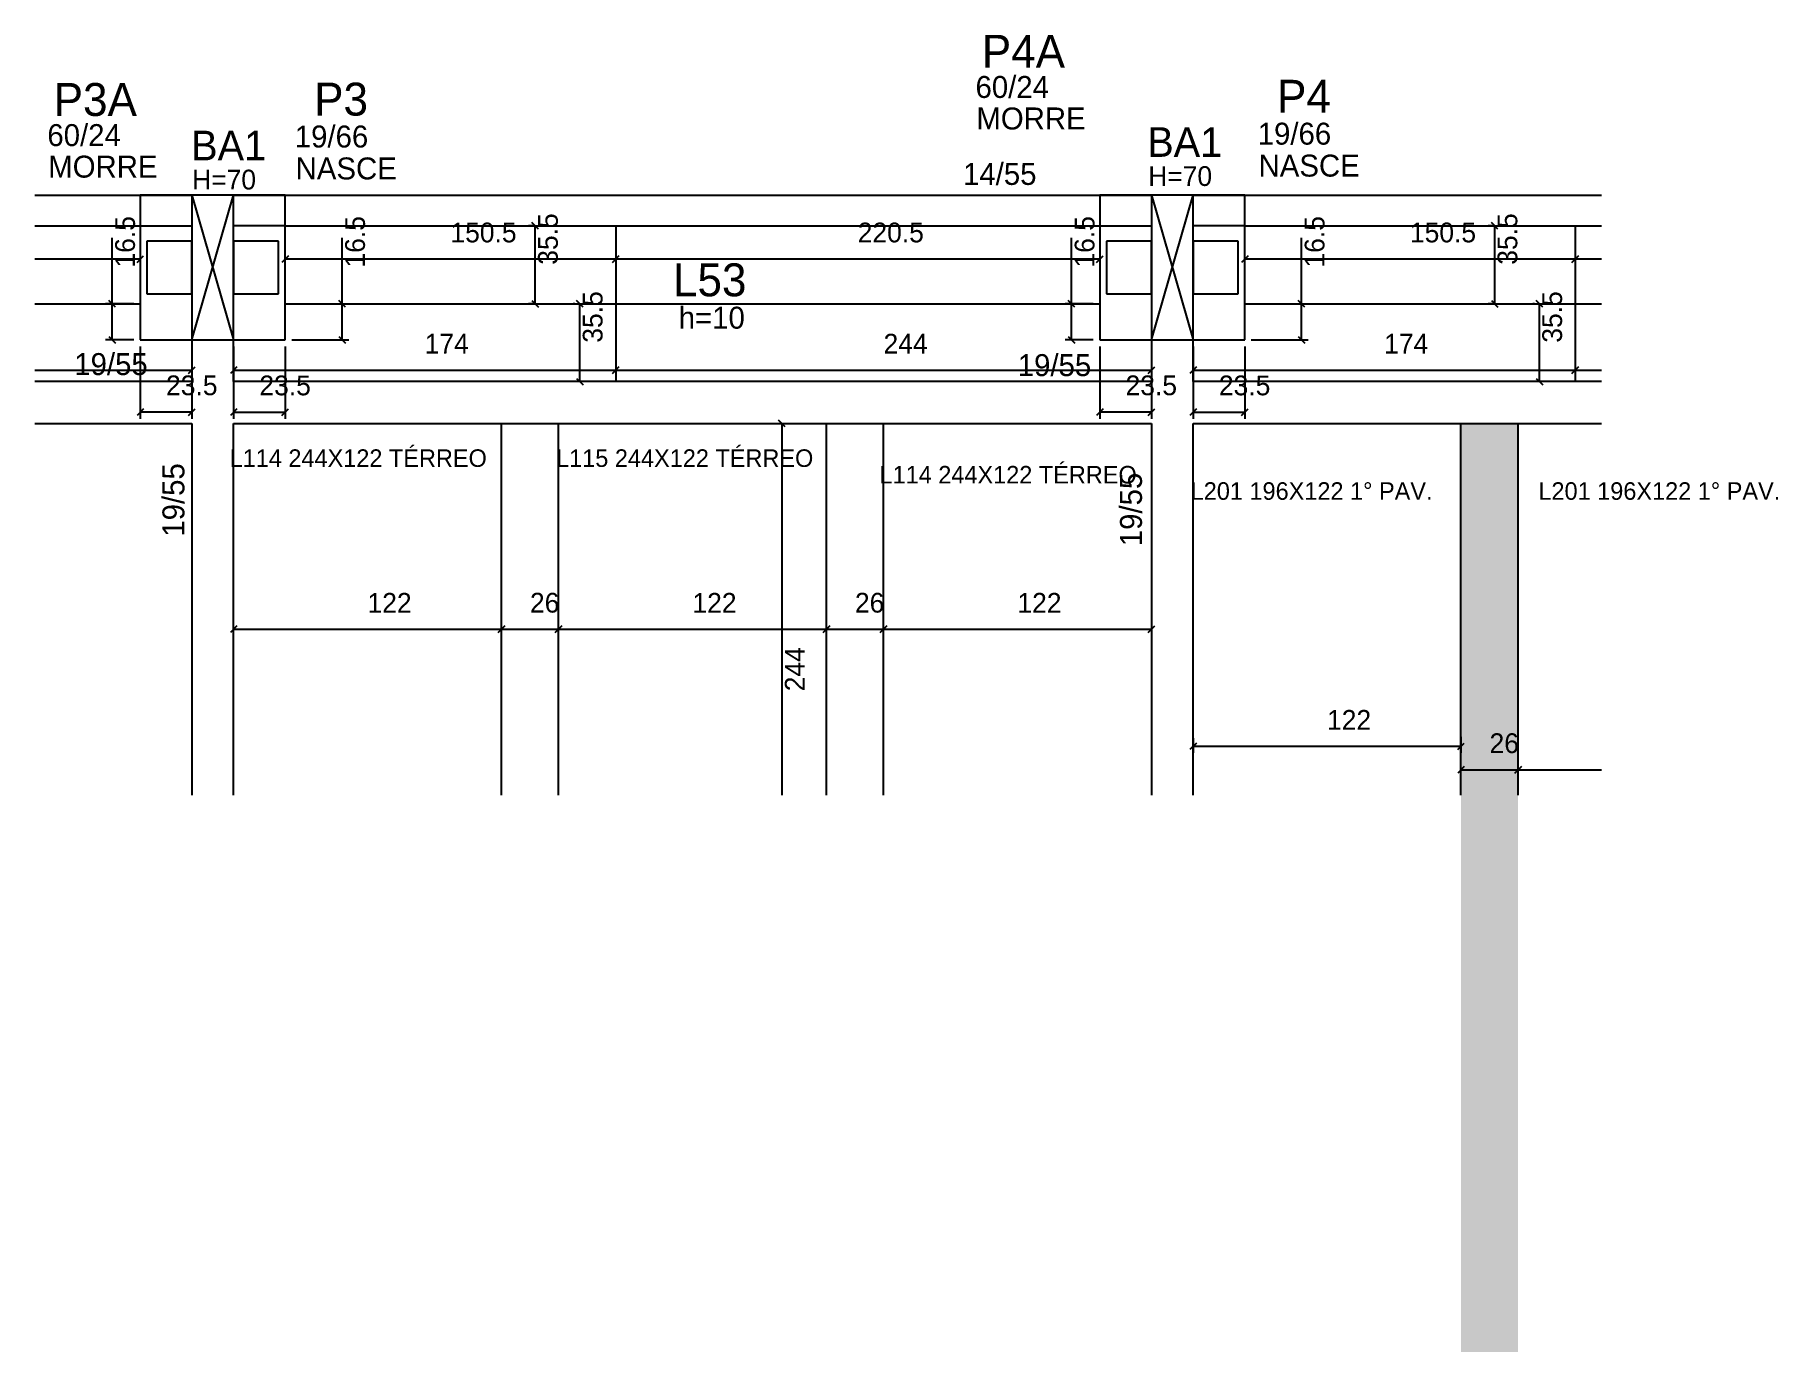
# Model space of a CAD drawing. Header units: metres. Extents: x 4611 to 5405, y 2697 to 3297.
import ezdxf

# ---------------------------------------------------------------- set-up
doc = ezdxf.new("R2010")
doc.units = ezdxf.units.M
for name, color, linetype in [('1', 7, 'Continuous'), ('3', 7, 'Continuous'), ('4', 7, 'Continuous'), ('7', 7, 'Continuous'), ('AUX00', 7, 'Continuous'), ('Hachura', 7, 'Continuous'), ('Painéis', 7, 'Continuous')]:
    doc.layers.add(name, color=color, linetype=linetype)

msp = doc.modelspace()

# ---------------------------------------------------------------- hatches: boundary and pattern name
at = {"layer": 'Hachura'}
h = msp.add_hatch(color=7, dxfattribs=at)
h.dxf.hatch_style = 1
h.paths.add_polyline_path([(5286.16, 3120.17), (5260.16, 3120.17), (5260.16, 2697.17), (5286.16, 2697.17), (5286.16, 3120.17)])

# ---------------------------------------------------------------- linework, layer by layer
at = {"layer": '1', "color": 1, "lineweight": 25}
for p, q in [((4682.16, 3158.17), (4701.16, 3224.17)), ((4682.16, 3224.17), (4701.16, 3158.17)), ((5119.16, 3158.17), (5138.16, 3224.17)), ((5119.16, 3224.17), (5138.16, 3158.17))]:
    msp.add_line(p, q, dxfattribs=at)
at = {"layer": '3', "color": 3, "lineweight": 25}
for p, q in [((4610.63, 3224.17), (4682.16, 3224.17)), ((4701.16, 3224.17), (5119.16, 3224.17)), ((5138.16, 3224.17), (5324.16, 3224.17)), ((4610.63, 3210.17), (4658.66, 3210.17)), ((4658.66, 3210.17), (4682.16, 3210.17)), ((4724.66, 3210.17), (4701.16, 3210.17)), ((4724.66, 3210.17), (5095.66, 3210.17)), ((5095.66, 3210.17), (5119.16, 3210.17)), ((5161.66, 3210.17), (5138.16, 3210.17)), ((5161.66, 3210.17), (5324.16, 3210.17))]:
    msp.add_line(p, q, dxfattribs=at)
for points in [[(4724.66, 3224.17), (4658.66, 3224.17)], [(4658.66, 3224.17), (4658.66, 3158.17)], [(4724.66, 3158.17), (4724.66, 3224.17)], [(5161.66, 3224.17), (5095.66, 3224.17)], [(5095.66, 3224.17), (5095.66, 3158.17)], [(5161.66, 3158.17), (5161.66, 3224.17)], [(4658.66, 3158.17), (4724.66, 3158.17)], [(4682.16, 3158.17), (4682.16, 3139.17)], [(4701.16, 3139.17), (4701.16, 3158.17)], [(5095.66, 3158.17), (5161.66, 3158.17)], [(5119.16, 3158.17), (5119.16, 3139.17)], [(5138.16, 3139.17), (5138.16, 3158.17)], [(4682.16, 3139.17), (4610.63, 3139.17)], [(5119.16, 3139.17), (4701.16, 3139.17)], [(5324.16, 3139.17), (5138.16, 3139.17)], [(4610.63, 3120.17), (4682.16, 3120.17)], [(4682.16, 3120.17), (4682.16, 2950.9)], [(4701.16, 3120.17), (5119.16, 3120.17)], [(4701.16, 2950.9), (4701.16, 3120.17)], [(5119.16, 3120.17), (5119.16, 2950.9)], [(5138.16, 3120.17), (5324.16, 3120.17)], [(5138.16, 2950.9), (5138.16, 3120.17)]]:
    msp.add_lwpolyline(points, dxfattribs=at)
at = {"layer": '7', "color": 7, "lineweight": 25}
for points in [[(4701.16, 3224.17), (4682.16, 3224.17)], [(4682.16, 3224.17), (4682.16, 3158.17)], [(4701.16, 3158.17), (4701.16, 3224.17)], [(5138.16, 3224.17), (5119.16, 3224.17)], [(5119.16, 3224.17), (5119.16, 3158.17)], [(5138.16, 3158.17), (5138.16, 3224.17)], [(4682.16, 3203.17), (4661.66, 3203.17)], [(4661.66, 3203.17), (4661.66, 3179.17)], [(4682.16, 3179.17), (4682.16, 3203.17)], [(4721.66, 3203.17), (4701.16, 3203.17)], [(4701.16, 3203.17), (4701.16, 3179.17)], [(4721.66, 3179.17), (4721.66, 3203.17)], [(5119.16, 3203.17), (5098.66, 3203.17)], [(5098.66, 3203.17), (5098.66, 3179.17)], [(5119.16, 3179.17), (5119.16, 3203.17)], [(5158.66, 3203.17), (5138.16, 3203.17)], [(5138.16, 3203.17), (5138.16, 3179.17)], [(5158.66, 3179.17), (5158.66, 3203.17)], [(4661.66, 3179.17), (4682.16, 3179.17)], [(4701.16, 3179.17), (4721.66, 3179.17)], [(5098.66, 3179.17), (5119.16, 3179.17)], [(5138.16, 3179.17), (5158.66, 3179.17)], [(4682.16, 3158.17), (4701.16, 3158.17)], [(5119.16, 3158.17), (5138.16, 3158.17)]]:
    msp.add_lwpolyline(points, dxfattribs=at)
at = {"layer": 'Painéis', "color": 4, "lineweight": 25}
for p, q in [((4837.38, 3210.17), (4835.5, 3210.17)), ((4838.5, 3174.67), (4838.5, 3210.17)), ((5274.38, 3210.17), (5272.5, 3210.17)), ((5275.5, 3174.67), (5275.5, 3210.17)), ((4645.82, 3174.67), (4645.82, 3204.64)), ((4750.57, 3174.67), (4750.57, 3204.64)), ((5082.82, 3174.67), (5082.82, 3204.64)), ((5187.57, 3174.67), (5187.57, 3204.64)), ((4658.66, 3195.01), (4610.63, 3195.01)), ((4875.16, 3195.01), (4724.66, 3195.01)), ((5095.66, 3195.01), (4875.16, 3195.01)), ((5312.16, 3195.01), (5161.66, 3195.01)), ((5324.16, 3195.01), (5312.16, 3195.01)), ((4655.66, 3174.67), (4642.82, 3174.67)), ((4645.82, 3158.17), (4645.82, 3174.67)), ((4727.66, 3174.67), (4753.57, 3174.67)), ((4750.57, 3158.17), (4750.57, 3174.67)), ((4837.38, 3174.67), (4835.5, 3174.67)), ((4856.63, 3174.67), (4855.87, 3174.67)), ((4858.87, 3139.17), (4858.87, 3174.67)), ((5092.66, 3174.67), (5079.82, 3174.67)), ((5082.82, 3158.17), (5082.82, 3174.67)), ((5164.66, 3174.67), (5190.57, 3174.67)), ((5187.57, 3158.17), (5187.57, 3174.67)), ((5274.38, 3174.67), (5272.5, 3174.67)), ((5293.63, 3174.67), (5292.87, 3174.67)), ((5295.87, 3139.17), (5295.87, 3174.67)), ((4655.66, 3158.17), (4642.82, 3158.17)), ((4658.66, 3155.17), (4658.66, 3122.31)), ((4682.16, 3155.17), (4682.16, 3122.31)), ((4701.16, 3155.17), (4701.16, 3122.26)), ((4724.66, 3155.17), (4724.66, 3122.26)), ((4727.66, 3158.17), (4753.57, 3158.17)), ((5092.66, 3158.17), (5079.82, 3158.17)), ((5095.66, 3155.17), (5095.66, 3122.31)), ((5119.16, 3155.17), (5119.16, 3122.31)), ((5138.16, 3155.17), (5138.16, 3122.26)), ((5161.66, 3155.17), (5161.66, 3122.26)), ((5164.66, 3158.17), (5190.57, 3158.17)), ((4610.63, 3144.4), (4682.16, 3144.4)), ((4701.16, 3144.4), (4875.16, 3144.4)), ((4875.16, 3144.4), (5119.16, 3144.4)), ((5138.16, 3144.4), (5312.16, 3144.4)), ((5312.16, 3144.4), (5324.16, 3144.4)), ((4856.63, 3139.17), (4855.87, 3139.17)), ((5293.63, 3139.17), (5292.87, 3139.17)), ((4682.16, 3125.31), (4658.66, 3125.31)), ((4701.16, 3125.26), (4724.66, 3125.26)), ((5119.16, 3125.31), (5095.66, 3125.31)), ((5138.16, 3125.26), (5161.66, 3125.26)), ((4950.8, 3120.17), (4950.8, 2950.9)), ((4701.16, 3026.39), (4823.13, 3026.39)), ((4823.13, 3026.39), (4849.13, 3026.39)), ((4849.13, 3026.39), (4971.13, 3026.39)), ((4971.13, 3026.39), (4997.13, 3026.39)), ((4997.13, 3026.39), (5119.16, 3026.39)), ((5260.16, 2977.45), (5260.16, 2970.08)), ((5138.16, 2976.79), (5138.16, 2970.08)), ((5138.16, 2973.08), (5260.16, 2973.08)), ((5260.16, 2962.42), (5286.16, 2962.42)), ((5286.16, 2962.42), (5324.16, 2962.42))]:
    msp.add_line(p, q, dxfattribs=at)
at = {"layer": 'Painéis', "color": 0, "lineweight": 25}
for p, q in [((4840, 3208.67), (4837, 3211.67)), ((5277, 3208.67), (5274, 3211.67)), ((4657.16, 3193.51), (4660.16, 3196.51)), ((4726.16, 3196.51), (4723.16, 3193.51)), ((4876.66, 3196.51), (4873.66, 3193.51)), ((4873.66, 3193.51), (4876.66, 3196.51)), ((5094.16, 3193.51), (5097.16, 3196.51)), ((5163.16, 3196.51), (5160.16, 3193.51)), ((5313.66, 3196.51), (5310.66, 3193.51)), ((5310.66, 3193.51), (5313.66, 3196.51)), ((4647.32, 3173.17), (4644.32, 3176.17)), ((4752.07, 3173.17), (4749.07, 3176.17)), ((4837, 3176.17), (4840, 3173.17)), ((4860.37, 3173.17), (4857.37, 3176.17)), ((5084.32, 3173.17), (5081.32, 3176.17)), ((5189.07, 3173.17), (5186.07, 3176.17)), ((5274, 3176.17), (5277, 3173.17)), ((5297.37, 3173.17), (5294.37, 3176.17)), ((4644.32, 3159.67), (4647.32, 3156.67)), ((4749.07, 3159.67), (4752.07, 3156.67)), ((5081.32, 3159.67), (5084.32, 3156.67)), ((5186.07, 3159.67), (5189.07, 3156.67)), ((4680.66, 3142.9), (4683.66, 3145.9)), ((4702.66, 3145.9), (4699.66, 3142.9)), ((4873.66, 3142.9), (4876.66, 3145.9)), ((4876.66, 3145.9), (4873.66, 3142.9)), ((5117.66, 3142.9), (5120.66, 3145.9)), ((5139.66, 3145.9), (5136.66, 3142.9)), ((5310.66, 3142.9), (5313.66, 3145.9)), ((5313.66, 3145.9), (5310.66, 3142.9)), ((4857.37, 3140.67), (4860.37, 3137.67)), ((5294.37, 3140.67), (5297.37, 3137.67)), ((4660.16, 3126.81), (4657.16, 3123.81)), ((4680.66, 3123.81), (4683.66, 3126.81)), ((4702.66, 3126.76), (4699.66, 3123.76)), ((4723.16, 3123.76), (4726.16, 3126.76)), ((4952.3, 3118.67), (4949.3, 3121.67)), ((5097.16, 3126.81), (5094.16, 3123.81)), ((5117.66, 3123.81), (5120.66, 3126.81)), ((5139.66, 3126.76), (5136.66, 3123.76)), ((5160.16, 3123.76), (5163.16, 3126.76)), ((4702.66, 3027.89), (4699.66, 3024.89)), ((4821.63, 3024.89), (4824.63, 3027.89)), ((4824.63, 3027.89), (4821.63, 3024.89)), ((4847.63, 3024.89), (4850.63, 3027.89)), ((4850.63, 3027.89), (4847.63, 3024.89)), ((4969.63, 3024.89), (4972.63, 3027.89)), ((4972.63, 3027.89), (4969.63, 3024.89)), ((4995.63, 3024.89), (4998.63, 3027.89)), ((4998.63, 3027.89), (4995.63, 3024.89)), ((5117.66, 3024.89), (5120.66, 3027.89)), ((5139.66, 2974.58), (5136.66, 2971.58)), ((5258.66, 2971.58), (5261.66, 2974.58)), ((5261.66, 2963.92), (5258.66, 2960.92)), ((5284.66, 2960.92), (5287.66, 2963.92)), ((5287.66, 2963.92), (5284.66, 2960.92))]:
    msp.add_line(p, q, dxfattribs=at)
at = {"layer": 'Painéis', "color": 200, "lineweight": 25}
for p, q in [((4875.16, 3210.17), (4875.16, 3139.17)), ((5312.16, 3210.17), (5312.16, 3139.17)), ((4610.63, 3174.67), (4658.66, 3174.67)), ((4724.66, 3174.67), (5095.66, 3174.67)), ((5161.66, 3174.67), (5324.16, 3174.67)), ((4823.13, 2950.9), (4823.13, 3120.17)), ((4849.13, 2950.9), (4849.13, 3120.17)), ((4971.13, 2950.9), (4971.13, 3120.17)), ((4997.13, 2950.9), (4997.13, 3120.17)), ((5260.16, 2950.9), (5260.16, 3120.17)), ((5286.16, 2950.9), (5286.16, 3120.17))]:
    msp.add_line(p, q, dxfattribs=at)

# ---------------------------------------------------------------- texts
at = {"layer": '3', "color": 3, "lineweight": 25}
for s, height, p in [('60/24', 10, (5039.05, 3268.39)), ('MORRE', 10, (5039.44, 3254.04)), ('60/24', 10, (4616.33, 3246.46)), ('19/66', 10, (4729.01, 3245.82)), ('19/66', 10, (5167.58, 3247.12)), ('MORRE', 10, (4616.72, 3232.11)), ('NASCE', 10, (4729.4, 3231.28)), ('NASCE', 10, (5167.97, 3232.57)), ('H=70', 9, (4682.26, 3226.71)), ('14/55', 10, (5033.36, 3228.78)), ('H=70', 9, (5117.7, 3228.3)), ('h=10', 10, (4903.87, 3163.3)), ('19/55', 10, (4628.58, 3142.17)), ('19/55', 10, (5058.29, 3141.7))]:
    msp.add_text(s, height=height, dxfattribs=at).set_placement(p)
for p in [(4678.74, 3068.56), (5114.85, 3064.22)]:
    msp.add_text('19/55', height=10, rotation=90, dxfattribs=at).set_placement(p)
at = {"layer": '4', "color": 4, "lineweight": 25}
for s, height, p in [('P4A', 15, (5041.92, 3282.12)), ('P3A', 15, (4619.2, 3260.19)), ('P3', 15, (4737.82, 3260.35)), ('P4', 15, (5176.39, 3261.64)), ('BA1', 13.5, (4681.83, 3239.97)), ('BA1', 13.5, (5117.27, 3241.56)), ('L53', 15, (4901.26, 3178.06))]:
    msp.add_text(s, height=height, dxfattribs=at).set_placement(p)
at = {"layer": 'AUX00', "color": 7, "lineweight": 25}
for s, p in [('L114^J244X122^JTÉRREO', (4699.33, 3100.34)), ('L115^J244X122^JTÉRREO', (4848.02, 3100.34)), ('L114^J244X122^JTÉRREO', (4995.33, 3092.79)), ('L201^J196X122^J1° PAV.', (5137.05, 3085.36)), ('L201^J196X122^J1° PAV.', (5295.42, 3085.36))]:
    msp.add_text(s, height=8, dxfattribs=at).set_placement(p)
at = {"layer": 'Painéis', "color": 240, "lineweight": 25}
for s, p in [('16.5', (4656.22, 3191.15)), ('16.5', (4760.97, 3191.15)), ('35.5', (4848.8, 3192.42)), ('16.5', (5093.22, 3191.15)), ('16.5', (5197.97, 3191.15)), ('35.5', (5285.8, 3192.42)), ('35.5', (4869.17, 3156.92)), ('35.5', (5306.17, 3156.92)), ('244', (4961.24, 2998.17))]:
    msp.add_text(s, height=9, rotation=90, dxfattribs=at).set_placement(p)
for s, p in [('150.5', (4799.91, 3202.61)), ('220.5', (4985.41, 3202.61)), ('150.5', (5236.91, 3202.61)), ('174', (4788.16, 3151.96)), ('244', (4997.16, 3151.96)), ('174', (5225.16, 3151.96)), ('23.5', (4670.41, 3133)), ('23.5', (4712.91, 3132.96)), ('23.5', (5107.41, 3133)), ('23.5', (5149.91, 3132.96)), ('122', (4762.14, 3033.95)), ('26', (4836.13, 3033.99)), ('122', (4910.13, 3033.95)), ('26', (4984.13, 3033.99)), ('122', (5058.14, 3033.95)), ('122', (5199.16, 2980.63)), ('26', (5273.16, 2970.01))]:
    msp.add_text(s, height=9, dxfattribs=at).set_placement(p)

doc.saveas('drawing.dxf')
